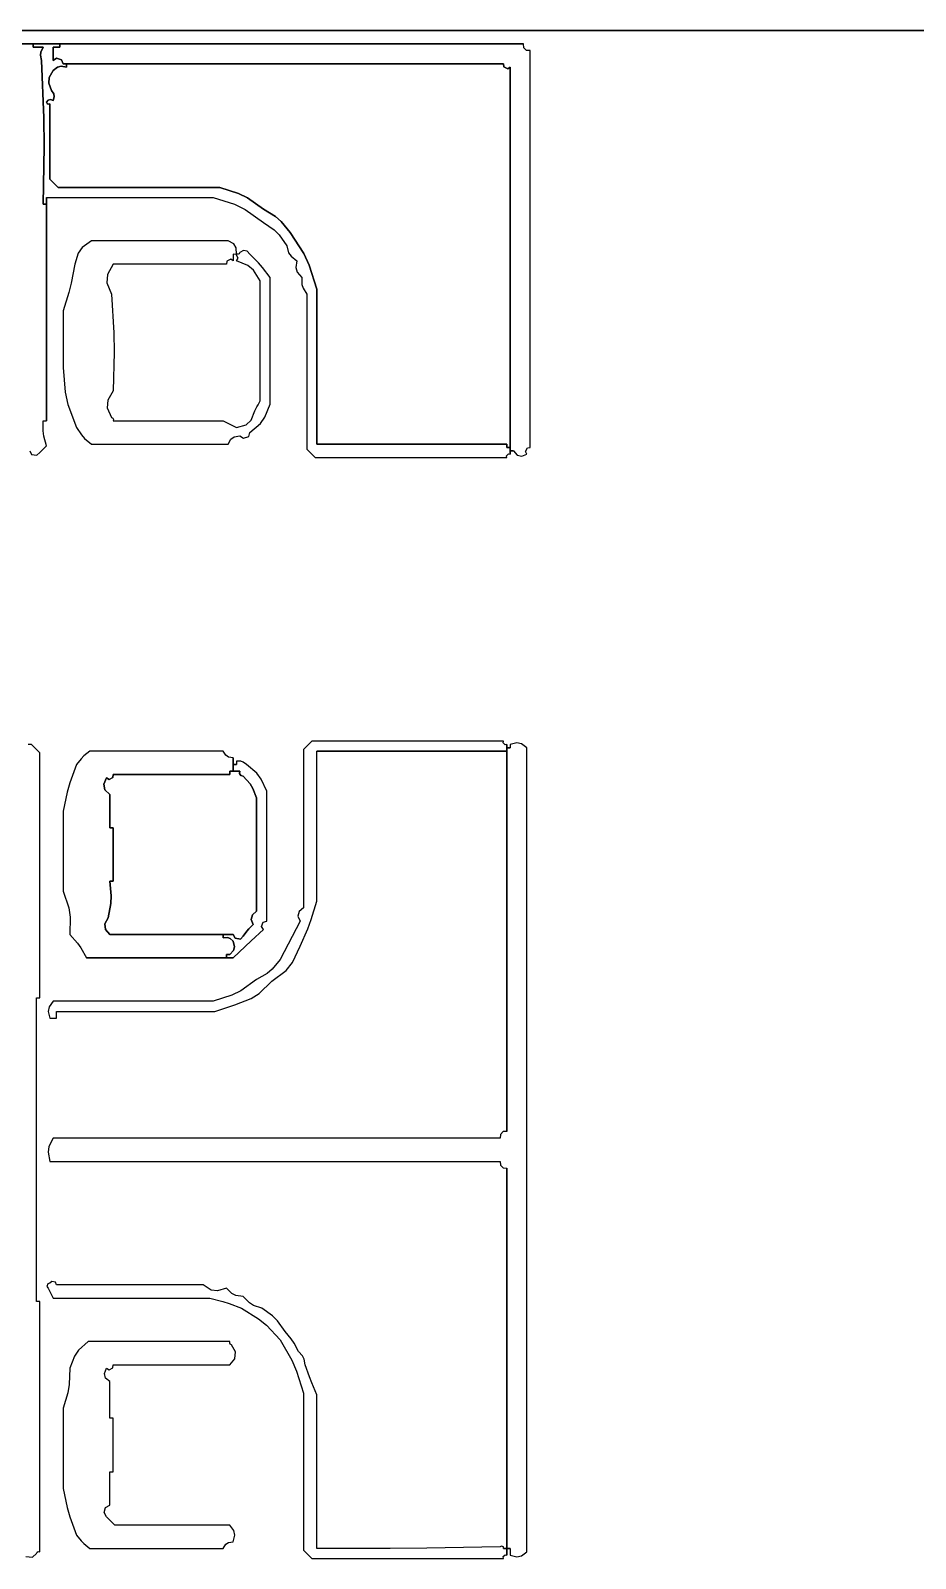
# Model space of a CAD drawing. Extents: x 0 to 5.85, y 0 to 5.4.
# Drawn here: x 2.948 to 3.832, y 2.131 to 3.658 of the extents above; entities that cross this region are included whole.
import ezdxf

# ---------------------------------------------------------------- set-up
doc = ezdxf.new("R2010")
doc.units = 0
doc.header["$LTSCALE"] = 0.40404
doc.layers.get('0').update_dxf_attribs({"linetype": 'CONTINUOUS'})

msp = doc.modelspace()

# ---------------------------------------------------------------- linework, layer by layer
for p, q in [((3.316182, 3.657603), (2.872069, 3.657603)), ((2.872069, 3.657603), (3.316182, 3.657603)), ((4.20441, 3.657603), (3.316182, 3.657603)), ((3.316182, 3.657603), (4.20441, 3.657603)), ((2.950755, 3.644266), (2.483969, 3.644266)), ((2.483969, 3.644266), (2.950755, 3.644266)), ((2.950755, 3.644266), (2.483969, 3.644266)), ((2.950755, 3.640932), (2.950755, 3.644266)), ((2.950755, 3.644266), (2.950755, 3.640932)), ((2.950755, 3.640932), (2.950755, 3.644266)), ((2.977429, 3.644266), (2.950755, 3.644266)), ((2.950755, 3.644266), (2.977429, 3.644266)), ((2.977429, 3.644266), (2.950755, 3.644266)), ((2.950755, 3.644266), (2.950755, 3.640932)), ((2.950755, 3.640932), (2.950755, 3.644266)), ((2.950755, 3.644266), (2.950755, 3.640932)), ((2.954756, 3.640932), (2.950755, 3.640932)), ((2.950755, 3.640932), (2.954756, 3.640932)), ((2.956757, 3.640932), (2.954756, 3.640932)), ((2.954756, 3.640932), (2.956757, 3.640932)), ((2.960758, 3.640932), (2.956757, 3.640932)), ((2.956757, 3.640932), (2.960758, 3.640932)), ((2.95803, 3.632866), (2.958432, 3.636085)), ((2.958432, 3.636085), (2.95803, 3.632866)), ((2.958432, 3.636085), (2.960758, 3.640932)), ((2.960758, 3.640932), (2.958432, 3.636085)), ((2.970761, 3.635597), (2.970761, 3.640932)), ((2.970761, 3.640932), (2.973428, 3.640932)), ((2.973428, 3.640932), (2.970761, 3.640932)), ((2.970761, 3.640932), (2.970761, 3.635597)), ((2.970761, 3.63293), (2.970761, 3.635597)), ((2.970761, 3.635597), (2.970761, 3.63293)), ((2.973428, 3.640932), (2.974762, 3.640932)), ((2.974762, 3.640932), (2.973428, 3.640932)), ((2.974762, 3.640932), (2.977429, 3.640932)), ((2.977429, 3.640932), (2.974762, 3.640932)), ((2.977429, 3.640932), (2.977429, 3.644266)), ((2.977429, 3.644266), (2.977429, 3.640932)), ((2.977429, 3.640932), (2.977429, 3.644266)), ((3.440881, 3.644266), (2.977429, 3.644266)), ((2.977429, 3.644266), (3.440881, 3.644266)), ((3.440881, 3.644266), (2.977429, 3.644266)), ((2.977429, 3.644266), (2.977429, 3.640932)), ((2.977429, 3.640932), (2.977429, 3.644266)), ((2.977429, 3.644266), (2.977429, 3.640932)), ((3.441014, 3.640496), (3.440881, 3.644266)), ((3.443779, 3.637731), (3.441014, 3.640496)), ((3.447549, 3.637598), (3.443779, 3.637731)), ((3.447549, 3.478891), (3.447549, 3.637598)), ((2.959091, 3.627595), (2.95803, 3.632866)), ((2.95803, 3.632866), (2.959091, 3.627595)), ((2.961571, 3.570297), (2.959091, 3.627595)), ((2.959091, 3.627595), (2.961571, 3.570297)), ((2.970761, 3.627595), (2.970761, 3.63293)), ((2.970761, 3.63293), (2.970761, 3.627595)), ((2.974292, 3.6299), (2.970761, 3.627595)), ((2.970761, 3.627595), (2.974292, 3.6299)), ((2.970761, 3.617593), (2.975023, 3.621066)), ((2.975023, 3.621066), (2.970761, 3.617593)), ((2.979321, 3.628224), (2.974292, 3.6299)), ((2.974292, 3.6299), (2.979321, 3.628224)), ((2.975023, 3.621066), (2.978701, 3.621986)), ((2.978701, 3.621986), (2.975023, 3.621066)), ((2.978701, 3.621986), (2.984097, 3.620927)), ((2.984097, 3.620927), (2.978701, 3.621986)), ((2.980763, 3.624261), (2.979321, 3.628224)), ((2.979321, 3.628224), (2.980763, 3.624261)), ((2.984097, 3.624261), (2.980763, 3.624261)), ((2.980763, 3.624261), (2.984097, 3.624261)), ((2.984097, 3.624261), (2.980763, 3.624261)), ((2.980763, 3.624261), (3.420876, 3.624261)), ((3.420876, 3.624261), (2.980763, 3.624261)), ((2.980763, 3.624261), (3.420876, 3.624261)), ((2.984097, 3.620927), (2.984097, 3.624261)), ((2.984097, 3.624261), (2.984097, 3.620927)), ((2.984097, 3.620927), (2.984097, 3.624261)), ((3.420876, 3.624261), (2.984097, 3.624261)), ((2.984097, 3.624261), (3.420876, 3.624261)), ((3.420876, 3.624261), (2.984097, 3.624261)), ((2.984097, 3.624261), (2.984097, 3.620927)), ((2.984097, 3.620927), (2.984097, 3.624261)), ((2.984097, 3.624261), (2.984097, 3.620927)), ((3.420876, 3.624261), (3.421195, 3.621296)), ((3.421195, 3.621296), (3.420876, 3.624261)), ((3.421195, 3.621296), (3.424981, 3.619403)), ((3.424981, 3.619403), (3.421195, 3.621296)), ((3.424981, 3.619403), (3.427544, 3.620927)), ((3.427544, 3.620927), (3.424981, 3.619403)), ((3.427544, 3.620927), (3.427544, 3.237495)), ((3.427544, 3.237495), (3.427544, 3.620927)), ((3.427544, 3.620927), (3.427544, 3.237495)), ((3.427544, 3.24083), (3.427544, 3.620927)), ((3.427544, 3.620927), (3.427544, 3.24083)), ((3.427544, 3.24083), (3.427544, 3.620927)), ((2.966359, 3.605138), (2.966815, 3.610599)), ((2.966815, 3.610599), (2.966359, 3.605138)), ((2.969093, 3.597588), (2.966359, 3.605138)), ((2.966359, 3.605138), (2.969093, 3.597588)), ((2.966815, 3.610599), (2.970761, 3.617593)), ((2.970761, 3.617593), (2.966815, 3.610599)), ((2.965843, 3.588038), (2.968218, 3.588631)), ((2.968218, 3.588631), (2.965843, 3.588038)), ((2.968218, 3.588631), (2.970761, 3.587585)), ((2.970761, 3.587585), (2.968218, 3.588631)), ((2.971474, 3.594304), (2.969093, 3.597588)), ((2.969093, 3.597588), (2.971474, 3.594304)), ((2.970761, 3.587585), (2.971948, 3.591464)), ((2.971948, 3.591464), (2.970761, 3.587585)), ((2.971948, 3.591464), (2.971474, 3.594304)), ((2.971474, 3.594304), (2.971948, 3.591464)), ((2.964092, 3.585918), (2.965843, 3.588038)), ((2.965843, 3.588038), (2.964092, 3.585918)), ((2.964816, 3.584615), (2.964092, 3.585918)), ((2.964092, 3.585918), (2.964816, 3.584615)), ((2.965949, 3.584048), (2.964816, 3.584615)), ((2.964816, 3.584615), (2.965949, 3.584048)), ((2.967426, 3.584251), (2.965949, 3.584048)), ((2.965949, 3.584048), (2.967426, 3.584251)), ((2.967426, 3.554243), (2.967426, 3.584251)), ((2.967426, 3.584251), (2.967426, 3.554243)), ((2.961905, 3.541566), (2.961571, 3.570297)), ((2.961571, 3.570297), (2.961905, 3.541566)), ((2.967426, 3.539239), (2.967426, 3.554243)), ((2.967426, 3.554243), (2.967426, 3.539239)), ((2.960758, 3.484225), (2.961905, 3.541566)), ((2.961905, 3.541566), (2.960758, 3.484225)), ((2.967426, 3.509232), (2.967426, 3.539239)), ((2.967426, 3.539239), (2.967426, 3.509232)), ((2.970761, 3.505898), (2.967426, 3.509232)), ((2.967426, 3.509232), (2.970761, 3.505898)), ((2.972428, 3.50423), (2.970761, 3.505898)), ((2.970761, 3.505898), (2.972428, 3.50423)), ((2.975762, 3.500896), (2.972428, 3.50423)), ((2.972428, 3.50423), (2.975762, 3.500896)), ((3.040445, 3.500896), (2.975762, 3.500896)), ((2.975762, 3.500896), (3.040445, 3.500896)), ((3.072787, 3.500896), (3.040445, 3.500896)), ((3.040445, 3.500896), (3.072787, 3.500896)), ((3.13747, 3.500896), (3.072787, 3.500896)), ((3.072787, 3.500896), (3.13747, 3.500896)), ((3.155901, 3.494893), (3.13747, 3.500896)), ((3.13747, 3.500896), (3.155901, 3.494893)), ((2.964092, 3.484225), (2.960758, 3.484225)), ((2.960758, 3.484225), (2.964092, 3.484225)), ((2.964092, 3.484225), (2.960758, 3.484225)), ((2.960758, 3.484225), (2.964092, 3.484225)), ((2.964092, 3.484225), (2.960758, 3.484225)), ((2.960758, 3.484225), (2.964092, 3.484225)), ((2.964092, 3.484225), (2.964092, 3.490894)), ((2.964092, 3.490894), (2.964092, 3.484225)), ((2.964092, 3.484225), (2.964092, 3.490894)), ((2.964092, 3.490894), (3.030776, 3.490894)), ((2.964092, 3.267503), (2.964092, 3.484225)), ((2.964092, 3.484225), (2.964092, 3.267503)), ((2.964092, 3.267503), (2.964092, 3.484225)), ((3.030776, 3.490894), (3.064118, 3.490894)), ((3.064118, 3.490894), (3.130801, 3.490894)), ((3.130801, 3.490894), (3.152077, 3.483992)), ((3.152077, 3.483992), (3.162528, 3.478767)), ((3.164953, 3.490367), (3.155901, 3.494893)), ((3.155901, 3.494893), (3.164953, 3.490367)), ((3.180814, 3.479224), (3.164953, 3.490367)), ((3.164953, 3.490367), (3.180814, 3.479224)), ((3.162528, 3.478767), (3.180814, 3.465887)), ((3.192858, 3.471745), (3.180814, 3.479224)), ((3.180814, 3.479224), (3.192858, 3.471745)), ((3.198476, 3.466829), (3.192858, 3.471745)), ((3.192858, 3.471745), (3.198476, 3.466829)), ((3.207488, 3.455885), (3.198476, 3.466829)), ((3.198476, 3.466829), (3.207488, 3.455885)), ((3.447549, 3.399537), (3.447549, 3.478891)), ((3.180814, 3.465887), (3.191684, 3.458393)), ((3.191684, 3.458393), (3.19666, 3.453418)), ((3.19666, 3.453418), (3.204154, 3.442548)), ((3.221139, 3.434872), (3.207488, 3.455885)), ((3.207488, 3.455885), (3.221139, 3.434872)), ((2.999918, 3.440675), (2.995956, 3.435128)), ((3.009104, 3.447549), (2.999918, 3.440675)), ((3.063784, 3.447549), (3.009104, 3.447549)), ((3.091125, 3.447549), (3.063784, 3.447549)), ((3.145805, 3.447549), (3.091125, 3.447549)), ((3.151189, 3.444295), (3.145805, 3.447549)), ((3.153575, 3.440478), (3.151189, 3.444295)), ((3.154141, 3.434212), (3.153575, 3.440478)), ((3.161126, 3.437648), (3.157475, 3.43588)), ((3.164598, 3.437069), (3.161126, 3.437648)), ((3.167478, 3.434212), (3.164598, 3.437069)), ((3.204154, 3.442548), (3.206056, 3.43559)), ((2.992433, 3.42421), (2.988918, 3.405287)), ((2.995956, 3.435128), (2.992433, 3.42421)), ((3.030776, 3.42421), (3.025074, 3.413627)), ((3.076121, 3.42421), (3.030776, 3.42421)), ((3.098793, 3.42421), (3.076121, 3.42421)), ((3.144138, 3.42421), (3.098793, 3.42421)), ((3.144457, 3.427175), (3.144138, 3.42421)), ((3.148243, 3.429068), (3.144457, 3.427175)), ((3.150807, 3.427544), (3.148243, 3.429068)), ((3.153772, 3.433894), (3.150807, 3.434212)), ((3.150807, 3.434212), (3.150807, 3.431545)), ((3.150807, 3.431545), (3.150807, 3.430211)), ((3.150807, 3.430211), (3.150807, 3.427544)), ((3.155665, 3.430108), (3.153772, 3.433894)), ((3.155618, 3.43401), (3.154141, 3.434212)), ((3.154141, 3.427544), (3.155665, 3.430108)), ((3.165441, 3.422698), (3.154141, 3.427544)), ((3.156751, 3.434576), (3.155618, 3.43401)), ((3.157475, 3.43588), (3.156751, 3.434576)), ((3.170962, 3.417965), (3.165441, 3.422698)), ((3.176015, 3.425364), (3.167478, 3.434212)), ((3.180044, 3.420664), (3.176015, 3.425364)), ((3.187483, 3.410873), (3.180044, 3.420664)), ((3.206056, 3.43559), (3.208465, 3.431976)), ((3.208465, 3.431976), (3.214156, 3.427544)), ((3.214156, 3.427544), (3.213205, 3.420647)), ((3.213205, 3.420647), (3.214567, 3.416108)), ((3.226671, 3.423115), (3.221139, 3.434872)), ((3.221139, 3.434872), (3.226671, 3.423115)), ((3.234161, 3.399204), (3.226671, 3.423115)), ((3.226671, 3.423115), (3.234161, 3.399204)), ((3.025074, 3.413627), (3.024614, 3.405352)), ((3.024614, 3.405352), (3.029109, 3.394202)), ((3.17748, 3.407539), (3.170962, 3.417965)), ((3.17748, 3.359527), (3.17748, 3.407539)), ((3.187483, 3.360194), (3.187483, 3.410873)), ((3.214567, 3.416108), (3.219157, 3.410873)), ((3.219157, 3.410873), (3.219295, 3.403913)), ((2.986567, 3.395881), (2.980763, 3.377531)), ((2.988918, 3.405287), (2.986567, 3.395881)), ((3.029109, 3.394202), (3.031601, 3.3556)), ((3.219295, 3.403913), (3.220442, 3.400089)), ((3.220442, 3.400089), (3.224159, 3.394202)), ((3.224159, 3.394202), (3.224159, 3.332186)), ((3.234161, 3.337188), (3.234161, 3.399204)), ((3.234161, 3.399204), (3.234161, 3.337188)), ((3.447549, 3.24083), (3.447549, 3.399537)), ((2.980763, 3.377531), (2.980763, 3.354859)), ((3.187483, 3.334854), (3.187483, 3.360194)), ((2.980763, 3.354859), (2.980763, 3.343523)), ((3.031601, 3.3556), (3.031936, 3.336176)), ((3.17748, 3.335521), (3.17748, 3.359527)), ((2.980763, 3.343523), (2.980763, 3.32085)), ((3.031936, 3.336176), (3.030776, 3.297511)), ((3.17748, 3.287508), (3.17748, 3.335521)), ((3.187483, 3.284174), (3.187483, 3.334854)), ((3.224159, 3.332186), (3.224159, 3.301178)), ((3.234161, 3.30618), (3.234161, 3.337188)), ((3.234161, 3.337188), (3.234161, 3.30618)), ((2.980763, 3.32085), (2.98284, 3.296346)), ((3.224159, 3.301178), (3.224159, 3.239163)), ((3.234161, 3.244164), (3.234161, 3.30618)), ((3.234161, 3.30618), (3.234161, 3.244164)), ((2.98284, 3.296346), (2.985603, 3.283912)), ((2.985603, 3.283912), (2.9941, 3.260835)), ((3.025316, 3.28832), (3.024835, 3.280636)), ((3.030776, 3.297511), (3.025316, 3.28832)), ((3.174479, 3.281507), (3.17548, 3.283507)), ((3.17548, 3.283507), (3.17748, 3.287508)), ((3.182415, 3.271256), (3.187483, 3.284174)), ((3.024835, 3.280636), (3.029109, 3.270837)), ((3.029109, 3.270837), (3.030412, 3.270113)), ((3.030412, 3.270113), (3.030979, 3.26898)), ((3.030979, 3.26898), (3.030776, 3.267503)), ((3.163641, 3.263667), (3.168757, 3.268318)), ((3.168757, 3.268318), (3.172479, 3.277506)), ((3.172479, 3.277506), (3.174479, 3.281507)), ((3.177952, 3.264934), (3.182415, 3.271256)), ((2.960747, 3.257412), (2.960758, 3.267503)), ((2.961437, 3.252232), (2.960747, 3.257412)), ((2.960758, 3.267503), (2.962092, 3.267503)), ((2.962092, 3.267503), (2.962758, 3.267503)), ((2.962758, 3.267503), (2.964092, 3.267503)), ((2.9941, 3.260835), (2.999155, 3.253423)), ((2.999155, 3.253423), (3.002264, 3.249969)), ((3.030776, 3.267503), (3.074787, 3.267503)), ((3.074787, 3.267503), (3.096793, 3.267503)), ((3.096793, 3.267503), (3.140804, 3.267503)), ((3.140804, 3.267503), (3.146139, 3.264836)), ((3.146139, 3.264836), (3.148806, 3.263502)), ((3.148806, 3.263502), (3.154141, 3.260835)), ((3.154141, 3.260835), (3.163641, 3.263667)), ((3.16618, 3.25182), (3.167478, 3.255833)), ((3.167478, 3.255833), (3.177952, 3.264934)), ((2.947421, 3.237495), (2.949336, 3.23392)), ((2.957424, 3.235828), (2.960091, 3.238496)), ((2.960091, 3.238496), (2.961425, 3.239829)), ((2.961425, 3.239829), (2.964092, 3.242497)), ((2.964092, 3.242497), (2.961437, 3.252232)), ((3.002264, 3.249969), (3.009104, 3.244164)), ((3.009104, 3.244164), (3.063784, 3.244164)), ((3.063784, 3.244164), (3.091125, 3.244164)), ((3.091125, 3.244164), (3.145805, 3.244164)), ((3.145805, 3.244164), (3.148497, 3.24923)), ((3.148497, 3.24923), (3.15181, 3.251596)), ((3.15181, 3.251596), (3.157475, 3.252499)), ((3.157475, 3.252499), (3.160921, 3.250067)), ((3.160921, 3.250067), (3.16618, 3.25182)), ((3.224159, 3.239163), (3.227493, 3.235828)), ((3.310181, 3.244164), (3.234161, 3.244164)), ((3.234161, 3.244164), (3.310181, 3.244164)), ((3.34819, 3.244164), (3.310181, 3.244164)), ((3.310181, 3.244164), (3.34819, 3.244164)), ((3.42421, 3.244164), (3.34819, 3.244164)), ((3.34819, 3.244164), (3.42421, 3.244164)), ((3.42421, 3.24283), (3.42421, 3.244164)), ((3.42421, 3.244164), (3.42421, 3.24283)), ((3.42421, 3.242163), (3.42421, 3.24283)), ((3.42421, 3.24283), (3.42421, 3.242163)), ((3.42421, 3.24083), (3.42421, 3.242163)), ((3.42421, 3.242163), (3.42421, 3.24083)), ((3.427544, 3.24083), (3.42421, 3.24083)), ((3.42421, 3.24083), (3.427544, 3.24083)), ((3.427544, 3.24083), (3.42421, 3.24083)), ((3.42421, 3.24083), (3.427544, 3.24083)), ((3.427544, 3.24083), (3.42421, 3.24083)), ((3.42421, 3.24083), (3.427544, 3.24083)), ((3.427544, 3.234161), (3.427544, 3.24083)), ((3.427544, 3.24083), (3.427544, 3.234161)), ((3.427544, 3.234161), (3.427544, 3.24083)), ((3.427544, 3.237495), (3.430878, 3.237495)), ((3.430878, 3.237495), (3.427544, 3.237495)), ((3.427544, 3.237495), (3.430878, 3.237495)), ((3.430878, 3.237495), (3.434381, 3.233256)), ((3.442691, 3.236725), (3.444584, 3.240511)), ((3.444584, 3.240511), (3.447549, 3.24083)), ((2.949336, 3.23392), (2.954453, 3.233067)), ((2.954453, 3.233067), (2.957424, 3.235828)), ((3.227493, 3.235828), (3.22916, 3.234161)), ((3.22916, 3.234161), (3.232494, 3.230827)), ((3.232494, 3.230827), (3.30918, 3.230827)), ((3.30918, 3.230827), (3.347524, 3.230827)), ((3.347524, 3.230827), (3.42421, 3.230827)), ((3.423808, 3.23267), (3.425701, 3.234563)), ((3.42421, 3.230827), (3.423808, 3.23267)), ((3.425701, 3.234563), (3.427544, 3.234161)), ((3.434381, 3.233256), (3.43913, 3.232069)), ((3.43913, 3.232069), (3.444215, 3.234161)), ((3.444215, 3.234161), (3.442691, 3.236725)), ((3.22916, 2.947421), (3.225826, 2.944087)), ((3.305846, 2.947421), (3.22916, 2.947421)), ((3.344189, 2.947421), (3.305846, 2.947421)), ((3.420876, 2.947421), (3.344189, 2.947421)), ((3.420474, 2.945578), (3.420876, 2.947421)), ((2.949088, 2.944087), (2.945754, 2.944087)), ((2.952422, 2.940753), (2.949088, 2.944087)), ((2.95409, 2.939086), (2.952422, 2.940753)), ((2.957424, 2.935752), (2.95409, 2.939086)), ((2.957424, 2.837726), (2.957424, 2.935752)), ((3.001636, 2.932595), (2.998923, 2.929883)), ((3.007437, 2.937419), (3.001636, 2.932595)), ((3.060784, 2.937419), (3.007437, 2.937419)), ((3.087457, 2.937419), (3.060784, 2.937419)), ((3.140804, 2.937419), (3.087457, 2.937419)), ((3.143231, 2.933267), (3.140804, 2.937419)), ((3.146041, 2.931393), (3.143231, 2.933267)), ((3.224159, 2.94242), (3.220825, 2.939086)), ((3.220825, 2.939086), (3.220825, 2.875736)), ((3.225826, 2.944087), (3.224159, 2.94242)), ((3.234161, 2.937419), (3.42421, 2.937419)), ((3.42421, 2.937419), (3.234161, 2.937419)), ((3.234161, 2.937419), (3.42421, 2.937419)), ((3.234161, 2.877403), (3.234161, 2.937419)), ((3.422367, 2.943685), (3.420474, 2.945578)), ((3.42421, 2.944087), (3.422367, 2.943685)), ((3.42421, 2.937419), (3.42421, 2.944087)), ((3.42421, 2.944087), (3.42421, 2.937419)), ((3.42421, 2.937419), (3.42421, 2.944087)), ((3.427544, 2.940753), (3.42421, 2.940753)), ((3.42421, 2.940753), (3.427544, 2.940753)), ((3.427544, 2.940753), (3.42421, 2.940753)), ((3.42421, 2.940753), (3.42421, 2.557321)), ((3.42421, 2.557321), (3.42421, 2.940753)), ((3.42421, 2.940753), (3.42421, 2.557321)), ((3.434162, 2.945651), (3.427544, 2.944087)), ((3.427544, 2.944087), (3.427544, 2.942753)), ((3.427544, 2.942753), (3.427544, 2.942087)), ((3.427544, 2.942087), (3.427544, 2.940753)), ((3.438707, 2.944742), (3.434162, 2.945651)), ((3.444215, 2.940753), (3.438707, 2.944742)), ((3.444215, 2.619337), (3.444215, 2.940753)), ((2.9941, 2.924082), (2.987369, 2.905867)), ((2.998923, 2.929883), (2.9941, 2.924082)), ((3.150807, 2.93075), (3.146041, 2.931393)), ((3.147472, 2.91608), (3.147472, 2.917414)), ((3.147472, 2.917414), (3.150807, 2.917414)), ((3.150807, 2.917414), (3.147472, 2.917414)), ((3.147472, 2.917414), (3.150807, 2.917414)), ((3.157475, 2.917414), (3.147472, 2.917414)), ((3.147472, 2.917414), (3.157475, 2.917414)), ((3.157475, 2.917414), (3.147472, 2.917414)), ((3.147472, 2.917414), (3.147472, 2.91608)), ((3.150807, 2.917414), (3.150807, 2.93075)), ((3.150807, 2.93075), (3.150807, 2.917414)), ((3.150807, 2.917414), (3.150807, 2.93075)), ((3.154141, 2.924082), (3.150807, 2.924082)), ((3.150807, 2.924082), (3.154141, 2.924082)), ((3.154141, 2.924082), (3.150807, 2.924082)), ((3.150807, 2.924082), (3.150807, 2.917414)), ((3.150807, 2.917414), (3.150807, 2.924082)), ((3.150807, 2.924082), (3.150807, 2.917414)), ((3.150807, 2.917414), (3.157475, 2.917414)), ((3.157475, 2.917414), (3.150807, 2.917414)), ((3.150807, 2.917414), (3.157475, 2.917414)), ((3.158356, 2.927282), (3.154141, 2.927416)), ((3.154141, 2.927416), (3.154141, 2.926082)), ((3.154141, 2.926082), (3.154141, 2.925416)), ((3.154141, 2.925416), (3.154141, 2.924082)), ((3.157475, 2.917414), (3.157084, 2.915041)), ((3.157084, 2.915041), (3.157475, 2.917414)), ((3.160691, 2.926504), (3.158356, 2.927282)), ((3.164143, 2.924082), (3.160691, 2.926504)), ((3.174178, 2.915296), (3.164143, 2.924082)), ((2.987369, 2.905867), (2.984671, 2.896425)), ((3.021491, 2.904468), (3.024108, 2.910745)), ((3.024108, 2.910745), (3.021491, 2.904468)), ((3.022612, 2.898862), (3.021491, 2.904468)), ((3.021491, 2.904468), (3.022612, 2.898862)), ((3.024108, 2.910745), (3.026671, 2.909221)), ((3.026671, 2.909221), (3.024108, 2.910745)), ((3.026671, 2.909221), (3.030457, 2.911114)), ((3.030457, 2.911114), (3.026671, 2.909221)), ((3.030457, 2.911114), (3.030776, 2.914079)), ((3.030776, 2.914079), (3.030457, 2.911114)), ((3.030776, 2.914079), (3.077454, 2.914079)), ((3.077454, 2.914079), (3.030776, 2.914079)), ((3.077454, 2.914079), (3.100794, 2.914079)), ((3.100794, 2.914079), (3.077454, 2.914079)), ((3.100794, 2.914079), (3.147472, 2.914079)), ((3.147472, 2.914079), (3.100794, 2.914079)), ((3.147472, 2.915413), (3.147472, 2.91608)), ((3.147472, 2.91608), (3.147472, 2.915413)), ((3.147472, 2.914079), (3.147472, 2.915413)), ((3.147472, 2.915413), (3.147472, 2.914079)), ((3.157084, 2.915041), (3.158469, 2.912964)), ((3.158469, 2.912964), (3.157084, 2.915041)), ((3.158469, 2.912964), (3.160809, 2.912412)), ((3.160809, 2.912412), (3.158469, 2.912964)), ((3.160809, 2.912412), (3.167508, 2.904748)), ((3.167508, 2.904748), (3.160809, 2.912412)), ((3.167508, 2.904748), (3.170323, 2.900174)), ((3.170323, 2.900174), (3.167508, 2.904748)), ((3.178524, 2.909501), (3.174178, 2.915296)), ((3.184148, 2.897408), (3.178524, 2.909501)), ((2.984671, 2.896425), (2.980763, 2.877403)), ((3.027442, 2.894074), (3.022612, 2.898862)), ((3.022612, 2.898862), (3.027442, 2.894074)), ((3.027442, 2.880737), (3.027442, 2.894074)), ((3.027442, 2.894074), (3.027442, 2.880737)), ((3.170323, 2.900174), (3.174146, 2.89074)), ((3.174146, 2.89074), (3.170323, 2.900174)), ((3.174146, 2.89074), (3.174146, 2.845395)), ((3.174146, 2.845395), (3.174146, 2.89074)), ((3.184148, 2.845395), (3.184148, 2.897408)), ((2.980763, 2.877403), (2.980763, 2.845395)), ((3.027442, 2.874069), (3.027442, 2.880737)), ((3.027442, 2.880737), (3.027442, 2.874069)), ((3.027442, 2.860732), (3.027442, 2.874069)), ((3.027442, 2.874069), (3.027442, 2.860732)), ((3.220825, 2.875736), (3.220825, 2.844061)), ((3.234161, 2.847396), (3.234161, 2.877403)), ((3.028775, 2.860732), (3.027442, 2.860732)), ((3.027442, 2.860732), (3.028775, 2.860732)), ((3.029442, 2.860732), (3.028775, 2.860732)), ((3.028775, 2.860732), (3.029442, 2.860732)), ((3.030776, 2.860732), (3.029442, 2.860732)), ((3.029442, 2.860732), (3.030776, 2.860732)), ((3.030776, 2.839394), (3.030776, 2.860732)), ((3.030776, 2.860732), (3.030776, 2.839394)), ((2.980763, 2.845395), (2.980763, 2.829391)), ((3.174146, 2.845395), (3.174146, 2.822723)), ((3.174146, 2.822723), (3.174146, 2.845395)), ((3.184148, 2.819388), (3.184148, 2.845395)), ((3.220825, 2.844061), (3.220825, 2.780712)), ((3.234161, 2.78738), (3.234161, 2.847396)), ((2.957424, 2.788714), (2.957424, 2.837726)), ((2.980763, 2.829391), (2.980763, 2.797383)), ((3.030776, 2.828724), (3.030776, 2.839394)), ((3.030776, 2.839394), (3.030776, 2.828724)), ((3.030776, 2.807385), (3.030776, 2.828724)), ((3.030776, 2.828724), (3.030776, 2.807385)), ((3.174146, 2.822723), (3.174146, 2.777378)), ((3.174146, 2.777378), (3.174146, 2.822723)), ((3.184148, 2.767375), (3.184148, 2.819388)), ((2.980763, 2.797383), (2.986455, 2.78079)), ((3.028761, 2.792759), (3.027442, 2.807385)), ((3.027442, 2.807385), (3.028775, 2.807385)), ((3.028775, 2.807385), (3.027442, 2.807385)), ((3.027442, 2.807385), (3.028761, 2.792759)), ((3.028775, 2.807385), (3.029442, 2.807385)), ((3.029442, 2.807385), (3.028775, 2.807385)), ((3.029442, 2.807385), (3.030776, 2.807385)), ((3.030776, 2.807385), (3.029442, 2.807385)), ((2.957424, 2.690689), (2.957424, 2.788714)), ((2.986455, 2.78079), (2.987873, 2.771575)), ((3.025775, 2.770709), (3.028415, 2.785156)), ((3.028415, 2.785156), (3.025775, 2.770709)), ((3.028415, 2.785156), (3.028761, 2.792759)), ((3.028761, 2.792759), (3.028415, 2.785156)), ((3.220825, 2.780712), (3.216585, 2.777209)), ((3.228561, 2.769015), (3.234161, 2.78738)), ((2.987873, 2.771575), (2.987431, 2.754038)), ((3.022562, 2.764828), (3.025775, 2.770709)), ((3.025775, 2.770709), (3.022562, 2.764828)), ((3.023128, 2.759167), (3.022562, 2.764828)), ((3.022562, 2.764828), (3.023128, 2.759167)), ((3.170812, 2.764041), (3.166285, 2.759881)), ((3.166285, 2.759881), (3.170812, 2.764041)), ((3.169907, 2.773875), (3.16872, 2.769126)), ((3.16872, 2.769126), (3.169907, 2.773875)), ((3.16872, 2.769126), (3.170812, 2.764041)), ((3.170812, 2.764041), (3.16872, 2.769126)), ((3.174146, 2.777378), (3.169907, 2.773875)), ((3.169907, 2.773875), (3.174146, 2.777378)), ((3.178894, 2.762074), (3.180665, 2.766502)), ((3.180665, 2.766502), (3.184148, 2.767375)), ((3.21749, 2.767375), (3.209499, 2.752032)), ((3.216585, 2.777209), (3.215398, 2.77246)), ((3.215398, 2.77246), (3.21749, 2.767375)), ((3.225204, 2.759951), (3.228561, 2.769015)), ((2.987431, 2.754038), (2.995186, 2.745584)), ((3.027442, 2.754038), (3.023128, 2.759167)), ((3.023128, 2.759167), (3.027442, 2.754038)), ((3.140804, 2.754038), (3.027442, 2.754038)), ((3.027442, 2.754038), (3.140804, 2.754038)), ((3.140804, 2.754038), (3.027442, 2.754038)), ((3.027442, 2.754038), (3.150807, 2.754038)), ((3.150807, 2.754038), (3.027442, 2.754038)), ((3.027442, 2.754038), (3.150807, 2.754038)), ((3.140804, 2.750704), (3.140804, 2.754038)), ((3.140804, 2.754038), (3.140804, 2.750704)), ((3.140804, 2.750704), (3.140804, 2.754038)), ((3.150807, 2.754038), (3.140804, 2.754038)), ((3.140804, 2.754038), (3.150807, 2.754038)), ((3.150807, 2.754038), (3.140804, 2.754038)), ((3.140804, 2.754038), (3.140804, 2.750704)), ((3.140804, 2.750704), (3.140804, 2.754038)), ((3.140804, 2.754038), (3.140804, 2.750704)), ((3.144995, 2.75118), (3.140804, 2.750704)), ((3.140804, 2.750704), (3.144995, 2.75118)), ((3.14774, 2.750265), (3.144995, 2.75118)), ((3.144995, 2.75118), (3.14774, 2.750265)), ((3.150807, 2.74737), (3.14774, 2.750265)), ((3.14774, 2.750265), (3.150807, 2.74737)), ((3.152721, 2.750463), (3.150807, 2.754038)), ((3.150807, 2.754038), (3.152721, 2.750463)), ((3.157838, 2.74961), (3.152721, 2.750463)), ((3.152721, 2.750463), (3.157838, 2.74961)), ((3.160809, 2.752371), (3.157838, 2.74961)), ((3.157838, 2.74961), (3.160809, 2.752371)), ((3.164227, 2.757481), (3.160809, 2.752371)), ((3.160809, 2.752371), (3.164227, 2.757481)), ((3.166285, 2.759881), (3.164227, 2.757481)), ((3.164227, 2.757481), (3.166285, 2.759881)), ((3.168759, 2.747759), (3.180814, 2.75904)), ((3.180814, 2.75904), (3.178894, 2.762074)), ((3.209499, 2.752032), (3.205498, 2.744364)), ((3.21749, 2.742369), (3.225204, 2.759951)), ((2.995186, 2.745584), (2.99862, 2.740777)), ((2.99862, 2.740777), (3.004102, 2.730699)), ((3.144138, 2.730699), (3.144138, 2.734033)), ((3.144138, 2.734033), (3.144138, 2.730699)), ((3.144138, 2.730699), (3.144138, 2.734033)), ((3.144138, 2.734033), (3.145472, 2.734033)), ((3.145472, 2.734033), (3.144138, 2.734033)), ((3.144138, 2.734033), (3.144138, 2.730699)), ((3.144138, 2.730699), (3.144138, 2.734033)), ((3.144138, 2.734033), (3.144138, 2.730699)), ((3.145472, 2.734033), (3.146139, 2.734033)), ((3.146139, 2.734033), (3.145472, 2.734033)), ((3.146139, 2.734033), (3.147472, 2.734033)), ((3.147472, 2.734033), (3.146139, 2.734033)), ((3.147472, 2.734033), (3.150946, 2.738296)), ((3.150946, 2.738296), (3.147472, 2.734033)), ((3.151866, 2.741974), (3.150807, 2.74737)), ((3.150807, 2.74737), (3.151866, 2.741974)), ((3.150807, 2.730699), (3.162757, 2.742091)), ((3.150946, 2.738296), (3.151866, 2.741974)), ((3.151866, 2.741974), (3.150946, 2.738296)), ((3.162757, 2.742091), (3.168759, 2.747759)), ((3.205498, 2.744364), (3.197485, 2.729032)), ((3.209816, 2.726068), (3.21749, 2.742369)), ((3.004102, 2.730699), (3.144138, 2.730699)), ((3.144138, 2.730699), (3.004102, 2.730699)), ((3.004102, 2.730699), (3.144138, 2.730699)), ((3.144138, 2.730699), (3.150807, 2.730699)), ((3.150807, 2.730699), (3.144138, 2.730699)), ((3.144138, 2.730699), (3.150807, 2.730699)), ((3.189722, 2.719497), (3.184756, 2.715241)), ((3.18915, 2.70736), (3.203495, 2.71826)), ((3.197485, 2.729032), (3.189722, 2.719497)), ((3.203495, 2.71826), (3.209816, 2.726068)), ((3.174146, 2.709027), (3.158284, 2.697884)), ((3.184756, 2.715241), (3.174146, 2.709027)), ((3.176594, 2.695329), (3.18915, 2.70736)), ((2.95409, 2.569324), (2.95409, 2.690689)), ((2.95409, 2.690689), (2.955423, 2.690689)), ((2.955423, 2.690689), (2.95609, 2.690689)), ((2.95609, 2.690689), (2.957424, 2.690689)), ((3.149233, 2.693358), (3.130801, 2.687355)), ((3.158284, 2.697884), (3.149233, 2.693358)), ((3.152474, 2.68402), (3.16869, 2.690299)), ((3.16869, 2.690299), (3.176594, 2.695329)), ((2.966771, 2.681847), (2.965862, 2.677302)), ((2.965862, 2.677302), (2.967426, 2.670684)), ((2.970761, 2.687355), (2.966771, 2.681847)), ((3.034777, 2.687355), (2.970761, 2.687355)), ((2.974095, 2.674685), (2.974095, 2.677352)), ((2.974095, 2.677352), (3.037444, 2.677352)), ((2.974095, 2.673351), (2.974095, 2.674685)), ((2.974095, 2.670684), (2.974095, 2.673351)), ((3.066785, 2.687355), (3.034777, 2.687355)), ((3.037444, 2.677352), (3.069119, 2.677352)), ((3.130801, 2.687355), (3.066785, 2.687355)), ((3.069119, 2.677352), (3.132469, 2.677352)), ((3.132469, 2.677352), (3.140471, 2.680019)), ((3.140471, 2.680019), (3.144472, 2.681353)), ((3.144472, 2.681353), (3.152474, 2.68402)), ((2.967426, 2.670684), (2.970094, 2.670684)), ((2.970094, 2.670684), (2.971427, 2.670684)), ((2.971427, 2.670684), (2.974095, 2.670684)), ((3.444215, 2.458629), (3.444215, 2.619337)), ((2.95409, 2.508642), (2.95409, 2.569324)), ((2.970761, 2.550653), (2.966664, 2.542159)), ((3.149473, 2.550653), (2.970761, 2.550653)), ((3.238829, 2.550653), (3.149473, 2.550653)), ((3.417542, 2.550653), (3.238829, 2.550653)), ((3.417675, 2.554423), (3.417542, 2.550653)), ((3.42044, 2.557188), (3.417675, 2.554423)), ((3.42421, 2.557321), (3.42044, 2.557188)), ((2.966664, 2.542159), (2.965872, 2.536615)), ((2.965872, 2.536615), (2.967426, 2.527314)), ((2.967426, 2.527314), (3.147472, 2.527314)), ((3.147472, 2.527314), (3.237495, 2.527314)), ((3.237495, 2.527314), (3.417542, 2.527314)), ((3.417542, 2.527314), (3.417675, 2.523544)), ((3.417675, 2.523544), (3.42044, 2.520779)), ((3.42044, 2.520779), (3.42421, 2.520645)), ((3.42421, 2.520645), (3.42421, 2.140548)), ((3.42421, 2.140548), (3.42421, 2.520645)), ((3.42421, 2.520645), (3.42421, 2.140548)), ((2.95409, 2.387278), (2.95409, 2.508642)), ((3.444215, 2.137214), (3.444215, 2.458629)), ((2.965383, 2.405096), (2.964436, 2.402257)), ((2.964436, 2.402257), (2.965759, 2.400615)), ((2.967426, 2.405616), (2.965383, 2.405096)), ((2.965759, 2.400615), (2.967993, 2.396739)), ((2.969482, 2.407442), (2.967426, 2.405616)), ((2.973141, 2.406527), (2.969482, 2.407442)), ((2.974095, 2.403949), (2.973141, 2.406527)), ((3.032776, 2.403949), (2.974095, 2.403949)), ((3.062117, 2.403949), (3.032776, 2.403949)), ((3.120799, 2.403949), (3.062117, 2.403949)), ((3.128677, 2.398766), (3.120799, 2.403949)), ((3.135124, 2.397845), (3.128677, 2.398766)), ((3.144138, 2.400615), (3.135124, 2.397845)), ((3.149461, 2.395394), (3.144138, 2.400615)), ((2.955423, 2.387278), (2.95409, 2.387278)), ((2.95609, 2.387278), (2.955423, 2.387278)), ((2.957424, 2.387278), (2.95609, 2.387278)), ((2.957424, 2.287252), (2.957424, 2.387278)), ((2.967993, 2.396739), (2.969, 2.394724)), ((2.969, 2.394724), (2.970761, 2.390612)), ((2.970761, 2.390612), (3.033443, 2.390612)), ((3.033443, 2.390612), (3.064785, 2.390612)), ((3.064785, 2.390612), (3.127467, 2.390612)), ((3.127467, 2.390612), (3.140312, 2.387214)), ((3.140312, 2.387214), (3.146675, 2.385205)), ((3.146675, 2.385205), (3.159142, 2.380609)), ((3.153439, 2.393405), (3.149461, 2.395394)), ((3.160809, 2.392279), (3.153439, 2.393405)), ((3.16683, 2.386007), (3.160809, 2.392279)), ((3.170915, 2.383407), (3.16683, 2.386007)), ((3.179147, 2.380609), (3.170915, 2.383407)), ((3.159142, 2.380609), (3.176065, 2.370151)), ((3.176065, 2.370151), (3.18402, 2.363579)), ((3.189903, 2.372953), (3.179147, 2.380609)), ((3.19483, 2.368026), (3.189903, 2.372953)), ((3.202487, 2.35727), (3.19483, 2.368026)), ((3.18402, 2.363579), (3.197485, 2.348935)), ((3.20873, 2.349955), (3.202487, 2.35727)), ((2.996112, 2.338643), (2.992025, 2.332699)), ((3.005769, 2.347268), (2.996112, 2.338643)), ((3.062451, 2.347268), (3.005769, 2.347268)), ((3.090791, 2.347268), (3.062451, 2.347268)), ((3.147472, 2.347268), (3.090791, 2.347268)), ((3.14727, 2.34579), (3.147472, 2.347268)), ((3.147836, 2.344658), (3.14727, 2.34579)), ((3.14914, 2.343933), (3.147836, 2.344658)), ((3.153033, 2.336911), (3.14914, 2.343933)), ((3.152474, 2.33021), (3.153033, 2.336911)), ((3.197485, 2.348935), (3.209271, 2.328845)), ((3.211472, 2.345841), (3.20873, 2.349955)), ((3.215823, 2.337265), (3.211472, 2.345841)), ((3.219905, 2.332916), (3.215823, 2.337265)), ((2.992025, 2.332699), (2.987431, 2.320594)), ((3.030457, 2.320963), (3.030776, 2.323928)), ((3.030776, 2.323928), (3.077454, 2.323928)), ((3.077454, 2.323928), (3.100794, 2.323928)), ((3.100794, 2.323928), (3.147472, 2.323928)), ((3.147472, 2.323928), (3.152474, 2.33021)), ((3.209271, 2.328845), (3.214069, 2.317878)), ((3.221461, 2.329803), (3.219905, 2.332916)), ((3.222492, 2.323928), (3.221461, 2.329803)), ((3.227095, 2.3119), (3.222492, 2.323928)), ((2.987431, 2.320594), (2.986708, 2.304385)), ((3.022015, 2.315509), (3.024108, 2.320594)), ((3.023203, 2.31076), (3.022015, 2.315509)), ((3.027442, 2.307257), (3.023203, 2.31076)), ((3.024108, 2.320594), (3.026671, 2.31907)), ((3.026671, 2.31907), (3.030457, 2.320963)), ((3.027442, 2.292587), (3.027442, 2.307257)), ((3.214069, 2.317878), (3.220825, 2.295588)), ((3.229429, 2.305898), (3.227095, 2.3119)), ((3.234161, 2.293921), (3.229429, 2.305898)), ((2.985336, 2.296151), (2.980763, 2.280584)), ((2.986708, 2.304385), (2.985336, 2.296151)), ((3.027442, 2.285252), (3.027442, 2.292587)), ((3.220825, 2.295588), (3.220825, 2.232905)), ((3.234161, 2.232572), (3.234161, 2.293921)), ((2.957424, 2.237239), (2.957424, 2.287252)), ((2.980763, 2.280584), (2.980763, 2.248576)), ((3.027442, 2.270581), (3.027442, 2.285252)), ((3.028775, 2.270581), (3.027442, 2.270581)), ((3.029442, 2.270581), (3.028775, 2.270581)), ((3.030776, 2.270581), (3.029442, 2.270581)), ((3.030776, 2.249242), (3.030776, 2.270581)), ((2.980763, 2.248576), (2.980763, 2.232572)), ((3.030776, 2.238573), (3.030776, 2.249242)), ((2.957424, 2.137214), (2.957424, 2.237239)), ((2.980763, 2.232572), (2.980763, 2.200563)), ((3.030776, 2.217234), (3.030776, 2.238573)), ((3.220825, 2.232905), (3.220825, 2.201564)), ((3.234161, 2.201897), (3.234161, 2.232572)), ((3.027442, 2.203898), (3.027442, 2.217234)), ((3.027442, 2.217234), (3.028775, 2.217234)), ((3.028775, 2.217234), (3.029442, 2.217234)), ((3.029442, 2.217234), (3.030776, 2.217234)), ((2.980763, 2.200563), (2.984671, 2.181542)), ((3.027442, 2.197229), (3.027442, 2.203898)), ((3.220825, 2.201564), (3.220825, 2.138881)), ((3.234161, 2.140548), (3.234161, 2.201897)), ((3.023249, 2.181445), (3.027442, 2.183892)), ((3.027442, 2.183892), (3.027442, 2.197229)), ((2.984671, 2.181542), (2.987369, 2.172099)), ((2.987369, 2.172099), (2.9941, 2.153885)), ((3.021841, 2.176516), (3.023249, 2.181445)), ((3.024108, 2.172223), (3.021841, 2.176516)), ((3.027442, 2.168889), (3.024108, 2.172223)), ((3.029109, 2.167221), (3.027442, 2.168889)), ((2.9941, 2.153885), (2.998923, 2.148084)), ((3.032443, 2.163887), (3.029109, 2.167221)), ((3.078455, 2.163887), (3.032443, 2.163887)), ((3.101461, 2.163887), (3.078455, 2.163887)), ((3.147472, 2.163887), (3.101461, 2.163887)), ((3.151461, 2.15838), (3.147472, 2.163887)), ((3.150807, 2.147216), (3.15237, 2.153835)), ((3.15237, 2.153835), (3.151461, 2.15838)), ((2.998923, 2.148084), (3.001636, 2.145371)), ((3.001636, 2.145371), (3.007437, 2.140548)), ((3.007437, 2.140548), (3.060784, 2.140548)), ((3.060784, 2.140548), (3.087457, 2.140548)), ((3.087457, 2.140548), (3.140804, 2.140548)), ((3.140804, 2.140548), (3.143305, 2.144655)), ((3.143305, 2.144655), (3.146054, 2.146487)), ((3.146054, 2.146487), (3.150807, 2.147216)), ((3.220825, 2.138881), (3.224159, 2.135547)), ((3.307516, 2.140548), (3.234161, 2.140548)), ((3.344199, 2.140881), (3.307516, 2.140548)), ((3.417542, 2.142215), (3.344199, 2.140881)), ((3.418844, 2.142941), (3.417542, 2.142215)), ((3.420675, 2.142025), (3.418844, 2.142941)), ((3.420876, 2.140548), (3.420675, 2.142025)), ((3.42421, 2.140548), (3.420876, 2.140548)), ((3.420876, 2.140548), (3.42421, 2.140548)), ((3.42421, 2.140548), (3.420876, 2.140548)), ((3.42421, 2.13388), (3.42421, 2.140548)), ((3.42421, 2.140548), (3.42421, 2.13388)), ((3.42421, 2.13388), (3.42421, 2.140548)), ((3.42421, 2.140548), (3.427544, 2.140548)), ((3.427544, 2.140548), (3.42421, 2.140548)), ((3.42421, 2.140548), (3.427544, 2.140548)), ((3.427544, 2.140548), (3.427544, 2.137881)), ((2.943433, 2.132553), (2.950344, 2.13169)), ((2.950344, 2.13169), (2.95409, 2.135547)), ((2.95409, 2.135547), (2.954814, 2.13685)), ((2.954814, 2.13685), (2.955947, 2.137416)), ((2.955947, 2.137416), (2.957424, 2.137214)), ((3.224159, 2.135547), (3.225826, 2.13388)), ((3.225826, 2.13388), (3.22916, 2.130545)), ((3.22916, 2.130545), (3.305846, 2.130545)), ((3.305846, 2.130545), (3.344189, 2.130545)), ((3.344189, 2.130545), (3.420876, 2.130545)), ((3.420474, 2.132388), (3.422367, 2.134281)), ((3.420876, 2.130545), (3.420474, 2.132388)), ((3.422367, 2.134281), (3.42421, 2.13388)), ((3.427544, 2.137881), (3.427544, 2.136547)), ((3.427544, 2.136547), (3.427544, 2.13388)), ((3.427544, 2.13388), (3.434162, 2.132316)), ((3.434162, 2.132316), (3.438707, 2.133225)), ((3.438707, 2.133225), (3.444215, 2.137214))]:
    msp.add_line(p, q)

doc.saveas('drawing.dxf')
